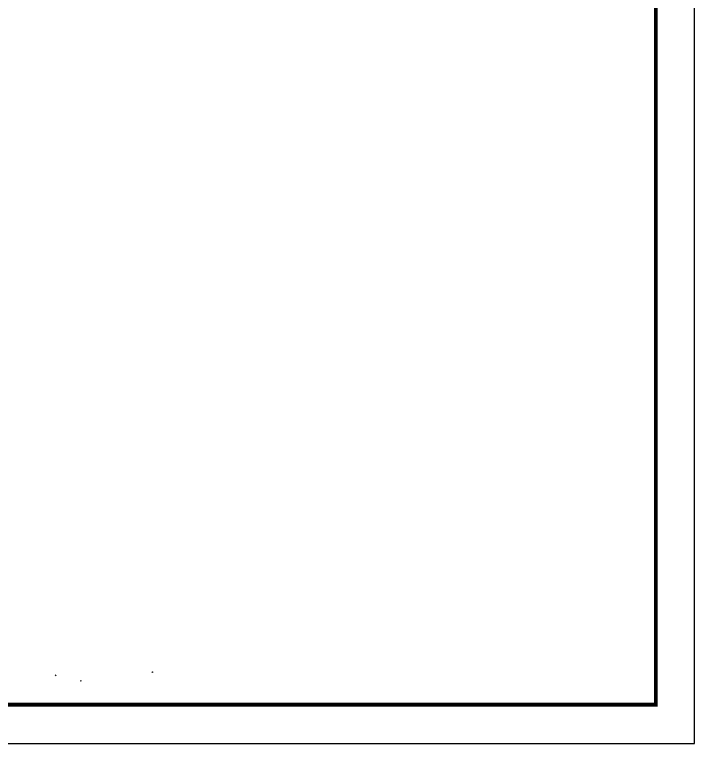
# Model space of a CAD drawing. Header units: millimetres. Extents: x 615 to 1788, y -1993 to 457.
# Drawn here: x 778.9 to 850, y 293.6 to 369.8 of the extents above; entities that cross this region are included whole.
import ezdxf

# ---------------------------------------------------------------- set-up
doc = ezdxf.new("R2010")
doc.units = ezdxf.units.MM
doc.layers.add('from', color=7, linetype='Continuous')

msp = doc.modelspace()

# ---------------------------------------------------------------- linework, layer by layer
at = {"layer": 'from'}
for p, q in [((783.25, 300.659), (783.157, 300.733)), ((845.978, 297.643), (779.533, 297.643))]:
    msp.add_line(p, q, dxfattribs=at)
msp.add_lwpolyline([(615.351, 293.599), (850.023, 293.599), (850.023, 456.675), (615.351, 456.675)], close=True, dxfattribs=at)
at = {"layer": 'from', "const_width": 0.404}
msp.add_lwpolyline([(619.395, 297.643), (619.395, 452.631), (845.978, 452.631), (845.978, 297.643), (619.395, 297.643)], dxfattribs=at)
at = {"layer": 'from'}
for centre, start, end in [((793.322, 301.028), 0, 180), ((785.831, 300.175), 180, 0)]:
    msp.add_arc(centre, 0.0464, start, end, dxfattribs=at)

doc.saveas('drawing.dxf')
